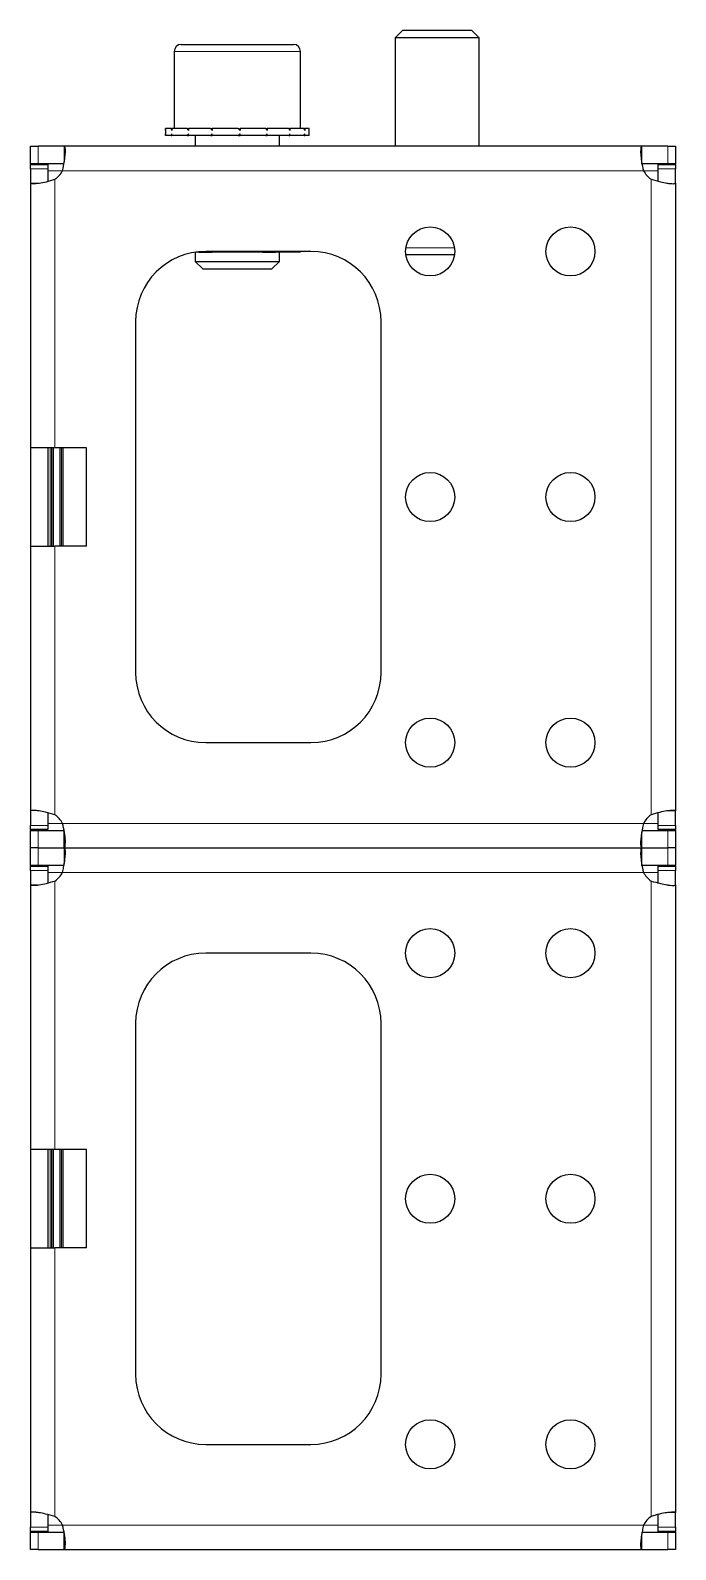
# Model space of a CAD drawing. Header units: millimetres. Extents: x 0 to 3822, y -962 to 586.
# Drawn here: x 3729.7 to 3821.7, y 289.4 to 505.9 of the extents above; entities that cross this region are included whole.
import ezdxf

# ---------------------------------------------------------------- set-up
doc = ezdxf.new("R2010")
doc.units = ezdxf.units.MM

msp = doc.modelspace()

# ---------------------------------------------------------------- linework, layer by layer
at = {"color": 7, "linetype": 'Continuous', "lineweight": 25}
for p, q in [((3782.74, 505.89), (3781.67, 504.82)), ((3781.67, 504.82), (3781.67, 489.39)), ((3793.67, 504.82), (3781.67, 504.82)), ((3792.59, 505.89), (3782.74, 505.89)), ((3793.67, 504.82), (3792.59, 505.89)), ((3793.67, 489.39), (3793.67, 504.82)), ((3750.17, 502.89), (3750.17, 491.89)), ((3751.17, 503.89), (3758.7, 503.89)), ((3758.7, 503.89), (3767.17, 503.89)), ((3768.17, 491.89), (3768.17, 502.89)), ((3748.92, 491.89), (3748.92, 490.89)), ((3748.92, 491.89), (3748.92, 491.64)), ((3749.75, 491.89), (3748.92, 491.89)), ((3748.92, 491.89), (3748.92, 491.89)), ((3749.75, 491.89), (3749.85, 491.89)), ((3749.85, 491.89), (3749.85, 491.64)), ((3752.02, 491.89), (3749.85, 491.89)), ((3752.02, 491.89), (3752.2, 491.89)), ((3752.2, 491.89), (3752.2, 491.64)), ((3755.37, 491.89), (3752.2, 491.89)), ((3755.37, 491.89), (3755.61, 491.89)), ((3755.61, 491.89), (3755.61, 491.64)), ((3759.31, 491.89), (3755.61, 491.89)), ((3759.31, 491.89), (3759.38, 491.89)), ((3759.51, 491.89), (3759.56, 491.89)), ((3759.56, 491.89), (3759.56, 491.64)), ((3763.22, 491.89), (3759.56, 491.89)), ((3763.22, 491.89), (3763.45, 491.89)), ((3763.45, 491.89), (3763.45, 491.64)), ((3766.51, 491.89), (3763.45, 491.89)), ((3766.51, 491.89), (3766.68, 491.89)), ((3766.68, 491.89), (3766.68, 491.64)), ((3768.69, 491.89), (3766.68, 491.89)), ((3768.69, 491.89), (3768.78, 491.89)), ((3768.78, 491.89), (3768.78, 491.64)), ((3769.42, 491.89), (3768.78, 491.89)), ((3769.42, 490.89), (3769.42, 491.89)), ((3729.67, 486.89), (3729.67, 489.39)), ((3729.67, 489.39), (3730.78, 489.39)), ((3734.5, 489.39), (3730.78, 489.39)), ((3734.5, 489.39), (3734.5, 487.18)), ((3816.83, 489.39), (3734.5, 489.39)), ((3748.92, 490.89), (3748.92, 491.14)), ((3749.75, 490.89), (3748.92, 490.89)), ((3748.92, 490.89), (3748.92, 490.89)), ((3749.75, 490.89), (3749.85, 490.89)), ((3749.85, 490.89), (3749.85, 491.14)), ((3752.02, 490.89), (3749.85, 490.89)), ((3752.02, 490.89), (3752.2, 490.89)), ((3752.2, 490.89), (3752.2, 491.14)), ((3755.37, 490.89), (3752.2, 490.89)), ((3753.17, 490.89), (3753.17, 489.39)), ((3755.37, 490.89), (3755.61, 490.89)), ((3755.61, 490.89), (3755.61, 491.14)), ((3759.31, 490.89), (3755.61, 490.89)), ((3759.31, 490.89), (3759.46, 490.89)), ((3759.46, 490.89), (3759.56, 490.89)), ((3759.56, 490.89), (3759.56, 491.14)), ((3763.22, 490.89), (3759.56, 490.89)), ((3763.22, 490.89), (3763.45, 490.89)), ((3763.45, 490.89), (3763.45, 491.14)), ((3766.51, 490.89), (3763.45, 490.89)), ((3765.17, 489.39), (3765.17, 490.89)), ((3766.51, 490.89), (3766.68, 490.89)), ((3766.68, 490.89), (3766.68, 491.14)), ((3768.69, 490.89), (3766.68, 490.89)), ((3768.69, 490.89), (3768.78, 490.89)), ((3768.78, 490.89), (3768.78, 491.14)), ((3769.42, 490.89), (3768.78, 490.89)), ((3816.83, 486.89), (3816.83, 489.39)), ((3820.56, 489.39), (3816.83, 489.39)), ((3820.56, 489.39), (3821.67, 489.39)), ((3821.67, 489.39), (3821.67, 486.89)), ((3730.78, 486.89), (3729.67, 486.89)), ((3729.67, 486.89), (3729.67, 486.79)), ((3729.67, 486.79), (3732.17, 486.79)), ((3729.67, 486.18), (3729.67, 486.79)), ((3729.67, 486.18), (3729.67, 484.12)), ((3734.5, 486.89), (3730.78, 486.89)), ((3732.17, 486.79), (3732.17, 486.18)), ((3732.17, 486.18), (3732.17, 484.36)), ((3820.56, 486.89), (3816.83, 486.89)), ((3819.17, 486.79), (3821.67, 486.79)), ((3819.17, 486.18), (3819.17, 486.79)), ((3819.17, 484.34), (3819.17, 486.18)), ((3821.67, 486.89), (3820.56, 486.89)), ((3821.67, 486.79), (3821.67, 486.89)), ((3821.67, 486.79), (3821.67, 486.18)), ((3821.67, 484.12), (3821.67, 486.18)), ((3729.67, 484.12), (3730.76, 484.12)), ((3729.67, 484.12), (3729.67, 446.39)), ((3821.67, 484.12), (3821.67, 394.67)), ((3753.17, 474.28), (3753.17, 472.97)), ((3753.69, 474.29), (3753.26, 474.29)), ((3753.69, 474.29), (3755.59, 474.29)), ((3769.67, 474.39), (3754.67, 474.39)), ((3756.14, 474.29), (3755.59, 474.29)), ((3762.19, 474.29), (3756.14, 474.29)), ((3762.74, 474.29), (3762.19, 474.29)), ((3762.74, 474.29), (3764.64, 474.29)), ((3767.9, 474.29), (3764.64, 474.29)), ((3765.17, 472.97), (3765.17, 474.29)), ((3767.9, 474.29), (3767.9, 474.39)), ((3768, 474.29), (3767.9, 474.29)), ((3768.02, 474.29), (3768, 474.29)), ((3768, 474.29), (3768, 474.29)), ((3753.17, 472.97), (3754.24, 471.89)), ((3753.17, 472.97), (3758.81, 472.97)), ((3758.81, 472.97), (3765.17, 472.97)), ((3764.09, 471.89), (3765.17, 472.97)), ((3790.13, 473.89), (3783.2, 473.89)), ((3754.24, 471.89), (3758.88, 471.89)), ((3758.88, 471.89), (3764.09, 471.89)), ((3744.67, 464.39), (3744.67, 414.39)), ((3779.67, 414.39), (3779.67, 464.39)), ((3733.17, 446.39), (3729.67, 446.39)), ((3729.67, 446.39), (3729.67, 432.39)), ((3732.17, 446.39), (3732.17, 432.39)), ((3737.67, 446.39), (3733.17, 446.39)), ((3737.67, 432.39), (3737.67, 446.39)), ((3729.67, 432.39), (3733.17, 432.39)), ((3729.67, 432.39), (3729.67, 394.67)), ((3737.67, 432.39), (3733.17, 432.39)), ((3754.67, 404.39), (3769.67, 404.39)), ((3729.67, 394.67), (3729.67, 392.6)), ((3732.17, 394.44), (3732.17, 392.6)), ((3819.17, 392.6), (3819.17, 394.42)), ((3821.67, 394.67), (3820.57, 394.67)), ((3821.67, 392.6), (3821.67, 394.67)), ((3729.67, 391.99), (3729.67, 392.6)), ((3732.17, 391.99), (3729.67, 391.99)), ((3729.67, 391.99), (3729.67, 391.89)), ((3729.67, 389.39), (3729.67, 391.89)), ((3729.67, 391.89), (3730.78, 391.89)), ((3730.78, 391.89), (3734.5, 391.89)), ((3732.17, 392.6), (3732.17, 391.99)), ((3734.5, 389.39), (3734.5, 391.89)), ((3816.83, 391.89), (3820.56, 391.89)), ((3819.17, 391.99), (3819.17, 392.6)), ((3821.67, 391.99), (3819.17, 391.99)), ((3820.56, 391.89), (3821.67, 391.89)), ((3821.67, 392.6), (3821.67, 391.99)), ((3821.67, 391.89), (3821.67, 391.99)), ((3821.67, 391.89), (3821.67, 389.39)), ((3816.83, 389.39), (3816.83, 391.61)), ((3730.78, 389.39), (3729.67, 389.39)), ((3729.67, 386.89), (3729.67, 389.39)), ((3730.78, 389.39), (3734.5, 389.39)), ((3734.5, 389.39), (3816.83, 389.39)), ((3734.5, 389.39), (3734.5, 387.18)), ((3816.83, 389.39), (3820.56, 389.39)), ((3816.83, 386.89), (3816.83, 389.39)), ((3821.67, 389.39), (3820.56, 389.39)), ((3821.67, 389.39), (3821.67, 386.89)), ((3730.78, 386.89), (3729.67, 386.89)), ((3729.67, 386.89), (3729.67, 386.79)), ((3729.67, 386.79), (3732.17, 386.79)), ((3729.67, 386.18), (3729.67, 386.79)), ((3729.67, 386.18), (3729.67, 384.12)), ((3734.5, 386.89), (3730.78, 386.89)), ((3732.17, 386.79), (3732.17, 386.18)), ((3732.17, 386.18), (3732.17, 384.36)), ((3820.56, 386.89), (3816.83, 386.89)), ((3819.17, 386.79), (3821.67, 386.79)), ((3819.17, 386.18), (3819.17, 386.79)), ((3819.17, 384.34), (3819.17, 386.18)), ((3821.67, 386.89), (3820.56, 386.89)), ((3821.67, 386.79), (3821.67, 386.89)), ((3821.67, 386.79), (3821.67, 386.18)), ((3821.67, 384.12), (3821.67, 386.18)), ((3729.67, 384.12), (3730.76, 384.12)), ((3729.67, 384.12), (3729.67, 346.39)), ((3821.67, 384.12), (3821.67, 294.67)), ((3769.67, 374.39), (3754.67, 374.39)), ((3744.67, 364.39), (3744.67, 314.39)), ((3779.67, 314.39), (3779.67, 364.39)), ((3733.17, 346.39), (3729.67, 346.39)), ((3729.67, 346.39), (3729.67, 332.39)), ((3732.17, 346.39), (3732.17, 332.39)), ((3737.67, 346.39), (3733.17, 346.39)), ((3737.67, 332.39), (3737.67, 346.39)), ((3729.67, 332.39), (3733.17, 332.39)), ((3729.67, 332.39), (3729.67, 294.67)), ((3737.67, 332.39), (3733.17, 332.39)), ((3754.67, 304.39), (3769.67, 304.39)), ((3729.67, 294.67), (3729.67, 292.6)), ((3821.67, 294.67), (3820.57, 294.67)), ((3821.67, 292.6), (3821.67, 294.67)), ((3729.67, 291.99), (3729.67, 292.6)), ((3732.17, 294.44), (3732.17, 292.6)), ((3732.17, 292.6), (3732.17, 291.99)), ((3819.17, 292.6), (3819.17, 294.42)), ((3819.17, 291.99), (3819.17, 292.6)), ((3821.67, 292.6), (3821.67, 291.99)), ((3732.17, 291.99), (3729.67, 291.99)), ((3729.67, 291.99), (3729.67, 291.89)), ((3729.67, 289.39), (3729.67, 291.89)), ((3729.67, 291.89), (3730.78, 291.89)), ((3730.78, 291.89), (3734.5, 291.89)), ((3734.5, 289.39), (3734.5, 291.89)), ((3816.83, 291.89), (3820.56, 291.89)), ((3816.83, 289.39), (3816.83, 291.61)), ((3821.67, 291.99), (3819.17, 291.99)), ((3820.56, 291.89), (3821.67, 291.89)), ((3821.67, 291.89), (3821.67, 291.99)), ((3821.67, 291.89), (3821.67, 289.39)), ((3730.78, 289.39), (3729.67, 289.39)), ((3730.78, 289.39), (3734.5, 289.39)), ((3734.5, 289.39), (3816.83, 289.39)), ((3816.83, 289.39), (3820.56, 289.39)), ((3821.67, 289.39), (3820.56, 289.39))]:
    msp.add_line(p, q, dxfattribs=at)
at = {"color": 8, "linetype": 'Continuous', "lineweight": 18}
for p, q in [((3758.64, 502.89), (3750.17, 502.89)), ((3768.17, 502.89), (3758.64, 502.89)), ((3730.78, 489.39), (3730.78, 486.89)), ((3820.56, 486.89), (3820.56, 489.39)), ((3732.17, 486.18), (3729.67, 486.18)), ((3732.17, 485.89), (3734.25, 485.89)), ((3734.25, 485.89), (3817.08, 485.89)), ((3817.08, 485.89), (3819.17, 485.89)), ((3821.67, 486.18), (3819.17, 486.18)), ((3733.17, 484.67), (3733.17, 446.39)), ((3818.17, 484.67), (3818.17, 394.11)), ((3755.59, 474.39), (3755.59, 474.29)), ((3756.14, 474.39), (3756.14, 474.29)), ((3762.19, 474.39), (3762.19, 474.29)), ((3762.74, 474.39), (3762.74, 474.29)), ((3783.2, 474.89), (3790.13, 474.89)), ((3732.47, 432.39), (3732.47, 446.39)), ((3732.67, 446.39), (3732.67, 432.39)), ((3732.78, 432.39), (3732.78, 446.39)), ((3732.98, 446.39), (3732.98, 432.39)), ((3733.86, 432.39), (3733.86, 446.39)), ((3734.06, 446.39), (3734.06, 432.39)), ((3734.16, 432.39), (3734.16, 446.39)), ((3734.36, 446.39), (3734.36, 432.39)), ((3733.17, 432.39), (3733.17, 394.11)), ((3729.67, 392.6), (3732.17, 392.6)), ((3730.78, 391.89), (3730.78, 389.39)), ((3734.25, 392.89), (3732.17, 392.89)), ((3734.25, 392.89), (3817.08, 392.89)), ((3819.17, 392.89), (3817.08, 392.89)), ((3819.17, 392.6), (3821.67, 392.6)), ((3820.56, 389.39), (3820.56, 391.89)), ((3730.78, 389.39), (3730.78, 386.89)), ((3820.56, 386.89), (3820.56, 389.39)), ((3732.17, 386.18), (3729.67, 386.18)), ((3732.17, 385.89), (3734.25, 385.89)), ((3734.25, 385.89), (3817.08, 385.89)), ((3817.08, 385.89), (3819.17, 385.89)), ((3821.67, 386.18), (3819.17, 386.18)), ((3733.17, 384.67), (3733.17, 346.39)), ((3818.17, 384.67), (3818.17, 294.11)), ((3732.47, 332.39), (3732.47, 346.39)), ((3732.67, 346.39), (3732.67, 332.39)), ((3732.78, 332.39), (3732.78, 346.39)), ((3732.98, 346.39), (3732.98, 332.39)), ((3733.86, 332.39), (3733.86, 346.39)), ((3734.06, 346.39), (3734.06, 332.39)), ((3734.16, 332.39), (3734.16, 346.39)), ((3734.36, 346.39), (3734.36, 332.39)), ((3733.17, 332.39), (3733.17, 294.11)), ((3729.67, 292.6), (3732.17, 292.6)), ((3734.25, 292.89), (3732.17, 292.89)), ((3734.25, 292.89), (3817.08, 292.89)), ((3819.17, 292.89), (3817.08, 292.89)), ((3819.17, 292.6), (3821.67, 292.6)), ((3730.78, 291.89), (3730.78, 289.39)), ((3820.56, 289.39), (3820.56, 291.89))]:
    msp.add_line(p, q, dxfattribs=at)
at = {"color": 7, "linetype": 'Continuous', "lineweight": 25}
for centre in [(3786.67, 474.39), (3806.67, 474.39), (3786.67, 439.39), (3806.67, 439.39), (3786.67, 404.39), (3806.67, 404.39), (3786.67, 374.39), (3806.67, 374.39), (3786.67, 339.39), (3806.67, 339.39), (3786.67, 304.39), (3806.67, 304.39)]:
    msp.add_circle(centre, 3.5, dxfattribs=at)
for centre, radius, start, end in [((3751.17, 502.89), 1, 90, 180), ((3767.17, 502.89), 1, 0, 90), ((3731.17, 487.54), 3.5, 304.8499, 331.8729), ((3820.17, 487.54), 3.5, 208.1271, 235.1501), ((3754.67, 464.39), 10, 90, 180), ((3769.67, 464.39), 10, 0, 90), ((3754.67, 414.39), 10, 180, 270), ((3769.67, 414.39), 10, 270, 0), ((3731.17, 391.24), 3.5, 28.1271, 55.1501), ((3820.17, 391.24), 3.5, 124.8499, 151.8729), ((3731.17, 387.54), 3.5, 304.8499, 331.8729), ((3820.17, 387.54), 3.5, 208.1271, 235.1501), ((3754.67, 364.39), 10, 90, 180), ((3769.67, 364.39), 10, 0, 90), ((3754.67, 314.39), 10, 180, 270), ((3769.67, 314.39), 10, 270, 0), ((3731.17, 291.24), 3.5, 28.1271, 55.1501), ((3820.17, 291.24), 3.5, 124.8499, 151.8729)]:
    msp.add_arc(centre, radius, start, end, dxfattribs=at)
for points, knots in [([(3748.92, 491.64), (3748.92, 491.68), (3748.92, 491.75), (3748.92, 491.83), (3748.92, 491.87), (3748.92, 491.89)], [0, 0, 0, 0, 0.4999808, 0.7499881, 1, 1, 1, 1]), ([(3749.85, 491.64), (3749.84, 491.68), (3749.81, 491.75), (3749.78, 491.83), (3749.76, 491.87), (3749.75, 491.89)], [0, 0, 0, 0, 0.499981, 0.749988, 1, 1, 1, 1]), ([(3752.2, 491.64), (3752.17, 491.68), (3752.12, 491.75), (3752.06, 491.83), (3752.03, 491.87), (3752.02, 491.89)], [0, 0, 0, 0, 0.499981, 0.749988, 1, 1, 1, 1]), ([(3755.61, 491.64), (3755.57, 491.68), (3755.51, 491.75), (3755.43, 491.83), (3755.39, 491.87), (3755.37, 491.89)], [0, 0, 0, 0, 0.499981, 0.749988, 1, 1, 1, 1]), ([(3759.56, 491.64), (3759.52, 491.68), (3759.45, 491.75), (3759.37, 491.83), (3759.33, 491.87), (3759.31, 491.89)], [0, 0, 0, 0, 0.499981, 0.749988, 1, 1, 1, 1]), ([(3759.56, 491.64), (3759.54, 491.71), (3759.51, 491.84), (3759.48, 491.88), (3759.46, 491.89)], [0, 0, 0, 0, 0.5617942, 1, 1, 1, 1]), ([(3763.45, 491.64), (3763.41, 491.68), (3763.35, 491.75), (3763.28, 491.83), (3763.24, 491.87), (3763.22, 491.89)], [0, 0, 0, 0, 0.4999808, 0.7499881, 1, 1, 1, 1]), ([(3766.68, 491.64), (3766.66, 491.68), (3766.61, 491.75), (3766.56, 491.83), (3766.53, 491.87), (3766.51, 491.89)], [0, 0, 0, 0, 0.499981, 0.749988, 1, 1, 1, 1]), ([(3768.78, 491.64), (3768.76, 491.68), (3768.74, 491.75), (3768.71, 491.83), (3768.7, 491.87), (3768.69, 491.89)], [0, 0, 0, 0, 0.499981, 0.749988, 1, 1, 1, 1]), ([(3734.25, 485.89), (3734.31, 486.15), (3734.41, 486.64), (3734.55, 487.46), (3734.65, 488.17), (3734.67, 488.74), (3734.65, 489.1), (3734.6, 489.34), (3734.53, 489.37), (3734.5, 489.39)], [0, 0, 0, 0, 0.144067, 0.271276, 0.474907, 0.597997, 0.726338, 0.860245, 1, 1, 1, 1]), ([(3748.92, 490.89), (3748.92, 490.91), (3748.92, 490.95), (3748.92, 491.04), (3748.92, 491.1), (3748.92, 491.14)], [0, 0, 0, 0, 0.25014, 0.50028, 1, 1, 1, 1]), ([(3749.75, 490.89), (3749.76, 490.91), (3749.78, 490.95), (3749.81, 491.04), (3749.84, 491.1), (3749.85, 491.14)], [0, 0, 0, 0, 0.25014, 0.50028, 1, 1, 1, 1]), ([(3752.02, 490.89), (3752.03, 490.91), (3752.06, 490.95), (3752.12, 491.04), (3752.17, 491.1), (3752.2, 491.14)], [0, 0, 0, 0, 0.25014, 0.50028, 1, 1, 1, 1]), ([(3755.37, 490.89), (3755.39, 490.91), (3755.43, 490.95), (3755.51, 491.04), (3755.57, 491.1), (3755.61, 491.14)], [0, 0, 0, 0, 0.25014, 0.50028, 1, 1, 1, 1]), ([(3759.31, 490.89), (3759.33, 490.91), (3759.37, 490.95), (3759.45, 491.04), (3759.52, 491.1), (3759.56, 491.14)], [0, 0, 0, 0, 0.25014, 0.50028, 1, 1, 1, 1]), ([(3759.56, 491.14), (3759.54, 491.07), (3759.51, 490.94), (3759.48, 490.91), (3759.46, 490.89)], [0, 0, 0, 0, 0.5617942, 1, 1, 1, 1]), ([(3763.22, 490.89), (3763.24, 490.91), (3763.28, 490.95), (3763.35, 491.04), (3763.41, 491.1), (3763.45, 491.14)], [0, 0, 0, 0, 0.25014, 0.50028, 1, 1, 1, 1]), ([(3766.51, 490.89), (3766.53, 490.91), (3766.56, 490.95), (3766.61, 491.04), (3766.66, 491.1), (3766.68, 491.14)], [0, 0, 0, 0, 0.25014, 0.50028, 1, 1, 1, 1]), ([(3768.69, 490.89), (3768.7, 490.91), (3768.71, 490.95), (3768.74, 491.04), (3768.76, 491.1), (3768.78, 491.14)], [0, 0, 0, 0, 0.2501401, 0.5002802, 1, 1, 1, 1]), ([(3816.83, 489.39), (3816.8, 489.37), (3816.75, 489.33), (3816.68, 488.98), (3816.66, 488.31), (3816.79, 487.2), (3816.98, 486.34), (3817.08, 485.89)], [0, 0, 0, 0, 0.16069, 0.301312, 0.521951, 0.753573, 1, 1, 1, 1]), ([(3729.67, 484.12), (3729.69, 484.1), (3729.74, 484.07), (3730.14, 484.06), (3730.85, 484.1), (3731.95, 484.31), (3732.75, 484.55), (3733.17, 484.67)], [0, 0, 0, 0, 0.17084, 0.319217, 0.548103, 0.767822, 1, 1, 1, 1]), ([(3818.17, 484.67), (3818.62, 484.54), (3819.43, 484.33), (3820.34, 484.13), (3820.93, 484.06), (3821.33, 484.04), (3821.61, 484.06), (3821.65, 484.1), (3821.67, 484.12)], [0, 0, 0, 0, 0.254149, 0.448213, 0.574908, 0.708872, 0.850468, 1, 1, 1, 1]), ([(3764.92, 474.39), (3764.9, 474.37), (3764.85, 474.31), (3764.74, 474.29), (3764.66, 474.29), (3764.64, 474.29)], [0, 0, 0, 0, 0.3199575, 0.8240598, 1, 1, 1, 1]), ([(3768.38, 474.39), (3768.33, 474.37), (3768.23, 474.32), (3768.11, 474.3), (3768.04, 474.3), (3768.02, 474.29)], [0, 0, 0, 0, 0.34226, 0.727317, 1, 1, 1, 1]), ([(3733.17, 394.11), (3732.71, 394.24), (3731.91, 394.46), (3730.99, 394.65), (3730.4, 394.72), (3730, 394.74), (3729.72, 394.73), (3729.69, 394.69), (3729.67, 394.67)], [0, 0, 0, 0, 0.254149, 0.448213, 0.574908, 0.708872, 0.850468, 1, 1, 1, 1]), ([(3821.67, 394.67), (3821.64, 394.68), (3821.6, 394.71), (3821.2, 394.72), (3820.48, 394.68), (3819.39, 394.47), (3818.58, 394.23), (3818.17, 394.11)], [0, 0, 0, 0, 0.17084, 0.319217, 0.548103, 0.767822, 1, 1, 1, 1]), ([(3734.5, 389.39), (3734.53, 389.41), (3734.58, 389.45), (3734.65, 389.81), (3734.68, 390.47), (3734.54, 391.58), (3734.35, 392.45), (3734.25, 392.89)], [0, 0, 0, 0, 0.16069, 0.301312, 0.521951, 0.753573, 1, 1, 1, 1]), ([(3817.08, 392.89), (3817.03, 392.63), (3816.93, 392.14), (3816.78, 391.32), (3816.68, 390.61), (3816.66, 390.05), (3816.68, 389.69), (3816.74, 389.44), (3816.8, 389.41), (3816.83, 389.39)], [0, 0, 0, 0, 0.144067, 0.271276, 0.474907, 0.597997, 0.726338, 0.860245, 1, 1, 1, 1]), ([(3734.25, 385.89), (3734.31, 386.15), (3734.41, 386.64), (3734.55, 387.46), (3734.65, 388.17), (3734.67, 388.74), (3734.65, 389.1), (3734.6, 389.34), (3734.53, 389.37), (3734.5, 389.39)], [0, 0, 0, 0, 0.144067, 0.271276, 0.474907, 0.597997, 0.726338, 0.860245, 1, 1, 1, 1]), ([(3816.83, 389.39), (3816.8, 389.37), (3816.75, 389.33), (3816.68, 388.98), (3816.66, 388.31), (3816.79, 387.2), (3816.98, 386.34), (3817.08, 385.89)], [0, 0, 0, 0, 0.16069, 0.301312, 0.521951, 0.753573, 1, 1, 1, 1]), ([(3729.67, 384.12), (3729.69, 384.1), (3729.74, 384.07), (3730.14, 384.06), (3730.85, 384.1), (3731.95, 384.31), (3732.75, 384.55), (3733.17, 384.67)], [0, 0, 0, 0, 0.17084, 0.319217, 0.548103, 0.767822, 1, 1, 1, 1]), ([(3818.17, 384.67), (3818.62, 384.54), (3819.43, 384.33), (3820.34, 384.13), (3820.93, 384.06), (3821.33, 384.04), (3821.61, 384.06), (3821.65, 384.1), (3821.67, 384.12)], [0, 0, 0, 0, 0.254149, 0.448213, 0.574908, 0.708872, 0.850468, 1, 1, 1, 1]), ([(3733.17, 294.11), (3732.71, 294.24), (3731.91, 294.46), (3730.99, 294.65), (3730.4, 294.72), (3730, 294.74), (3729.72, 294.73), (3729.69, 294.69), (3729.67, 294.67)], [0, 0, 0, 0, 0.254149, 0.448213, 0.574908, 0.708872, 0.850468, 1, 1, 1, 1]), ([(3821.67, 294.67), (3821.64, 294.68), (3821.6, 294.71), (3821.2, 294.72), (3820.48, 294.68), (3819.39, 294.47), (3818.58, 294.23), (3818.17, 294.11)], [0, 0, 0, 0, 0.17084, 0.319217, 0.548103, 0.767822, 1, 1, 1, 1]), ([(3734.5, 289.39), (3734.53, 289.41), (3734.58, 289.45), (3734.65, 289.81), (3734.68, 290.47), (3734.54, 291.58), (3734.35, 292.45), (3734.25, 292.89)], [0, 0, 0, 0, 0.16069, 0.301312, 0.521951, 0.753573, 1, 1, 1, 1]), ([(3817.08, 292.89), (3817.03, 292.63), (3816.93, 292.14), (3816.78, 291.32), (3816.68, 290.61), (3816.66, 290.05), (3816.68, 289.69), (3816.74, 289.44), (3816.8, 289.41), (3816.83, 289.39)], [0, 0, 0, 0, 0.144067, 0.271276, 0.474907, 0.597997, 0.726338, 0.860245, 1, 1, 1, 1])]:
    msp.add_open_spline(points, degree=3, knots=knots, dxfattribs=at)

doc.saveas('drawing.dxf')
